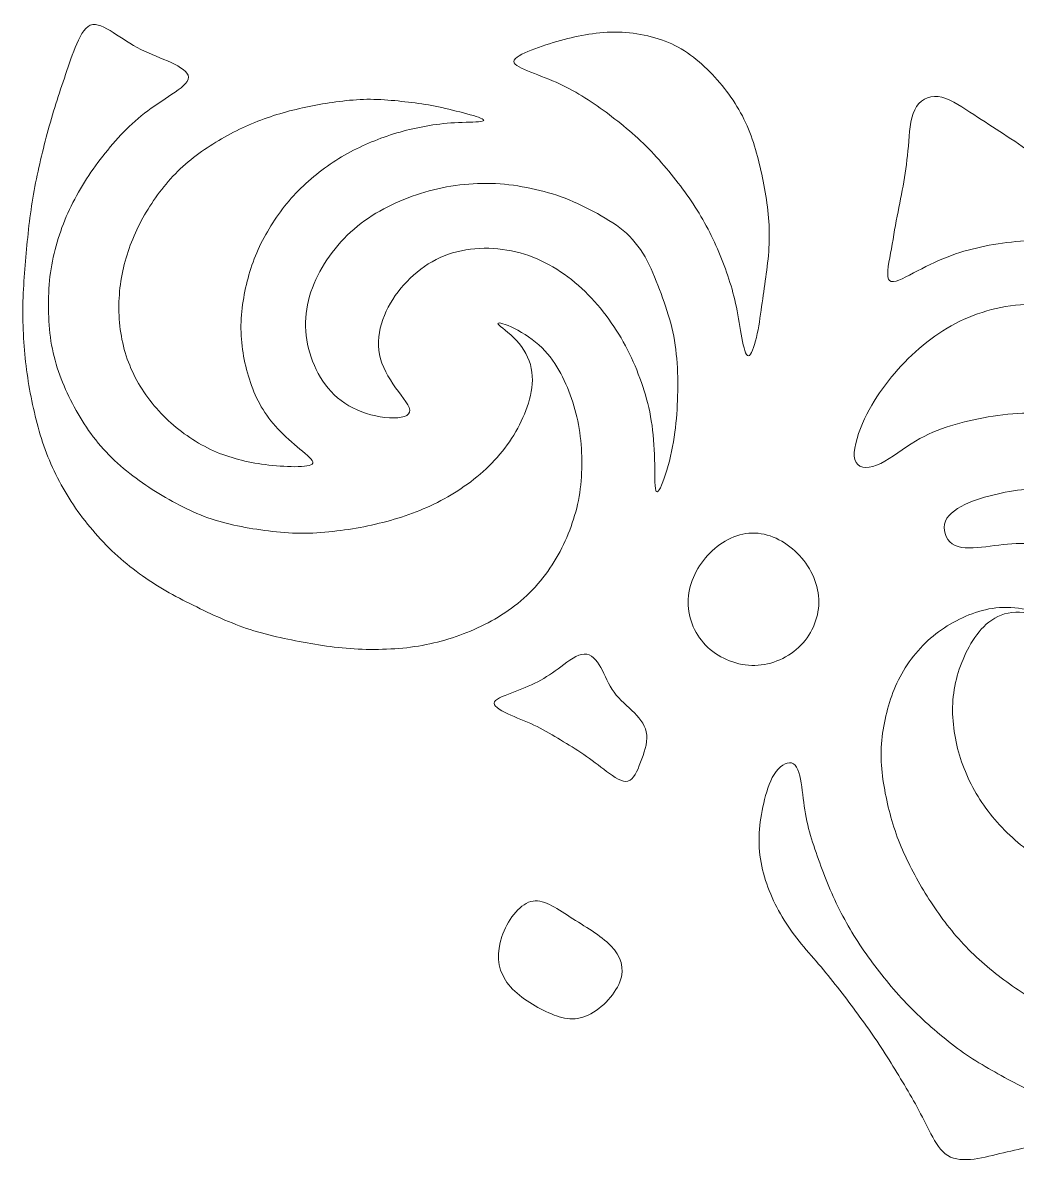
# Model space of a CAD drawing. Header units: inches. Extents: x 36 to 79.2, y 17.3 to 55.9.
# Drawn here: x 74.62 to 76.107, y 50.673 to 52.372 of the extents above; entities that cross this region are included whole.
import ezdxf

# ---------------------------------------------------------------- set-up
doc = ezdxf.new("R2010")
doc.units = ezdxf.units.IN
doc.layers.add('13_CONCEPT_ICON', color=7, linetype='CONTINUOUS', lineweight=15)

# ---------------------------------------------------------------- blocks, each defined once
blk = doc.blocks.new('CONCEPT_ICON_04_NAUTILUS')
at = {"layer": '13_CONCEPT_ICON'}
for points, knots in [([(48.1904, 45.1003), (48.2361, 45.1187), (48.2938, 45.0867), (48.3551, 45.0478), (48.4165, 45.009), (48.4815, 44.9633), (48.5531, 44.9271), (48.6246, 44.8909), (48.7027, 44.8643), (48.7702, 44.833), (48.8376, 44.8017), (48.8945, 44.7657), (48.8951, 44.7272), (48.8957, 44.6888), (48.8401, 44.6479), (48.7769, 44.6049), (48.7137, 44.5619), (48.6429, 44.5168), (48.58, 44.4685), (48.517, 44.4201), (48.4619, 44.3684), (48.4097, 44.3129), (48.3575, 44.2573), (48.3082, 44.1979), (48.262, 44.137), (48.2159, 44.0762), (48.1728, 44.0139), (48.1336, 43.9498), (48.0945, 43.8857), (48.0592, 43.8198), (48.0288, 43.752), (47.9984, 43.6843), (47.9728, 43.6146), (47.9517, 43.5435), (47.9306, 43.4723), (47.914, 43.3995), (47.9039, 43.3241), (47.8938, 43.2486), (47.8902, 43.1705), (47.8901, 43.0922), (47.89, 43.014), (47.8934, 42.9357), (47.9034, 42.8602), (47.9135, 42.7847), (47.9301, 42.712), (47.9528, 42.6414), (47.9754, 42.5708), (48.0041, 42.5022), (48.0366, 42.435), (48.0691, 42.3679), (48.1054, 42.3023), (48.1466, 42.239), (48.1877, 42.1756), (48.2337, 42.1145), (48.2848, 42.0577), (48.3359, 42.001), (48.3921, 41.9486), (48.4511, 41.9005), (48.5101, 41.8523), (48.572, 41.8083), (48.6354, 41.7678), (48.6988, 41.7272), (48.7638, 41.6901), (48.83, 41.6557), (48.8963, 41.6214), (48.9638, 41.5899), (49.0336, 41.5649), (49.1034, 41.5398), (49.1755, 41.5214), (49.2487, 41.5061), (49.3218, 41.4909), (49.3961, 41.479), (49.4717, 41.4697), (49.5473, 41.4603), (49.6242, 41.4536), (49.7015, 41.453), (49.7787, 41.4523), (49.8563, 41.4578), (49.9324, 41.4662), (50.0085, 41.4746), (50.0831, 41.486), (50.1566, 41.5004), (50.2301, 41.5148), (50.3024, 41.5324), (50.3736, 41.5534), (50.4448, 41.5743), (50.5149, 41.5988), (50.5831, 41.6278), (50.6514, 41.6568), (50.7179, 41.6904), (50.7824, 41.7288), (50.8469, 41.7672), (50.9093, 41.8104), (50.9686, 41.8589), (51.0278, 41.9074), (51.0839, 41.9613), (51.1332, 42.0198), (51.1825, 42.0782), (51.2251, 42.1412), (51.2612, 42.2074), (51.2972, 42.2736), (51.3266, 42.343), (51.3458, 42.4153), (51.365, 42.4877), (51.3741, 42.5629), (51.3591, 42.6363), (51.3441, 42.7097), (51.3051, 42.7813), (51.2521, 42.8383), (51.1992, 42.8953), (51.1323, 42.9376), (51.1209, 42.9544), (51.1094, 42.9712), (51.1533, 42.9624), (51.2141, 42.9345), (51.2749, 42.9066), (51.3526, 42.8597), (51.4138, 42.8054), (51.475, 42.751), (51.5196, 42.6891), (51.5568, 42.6243), (51.594, 42.5594), (51.6237, 42.4914), (51.6479, 42.4215), (51.6721, 42.3516), (51.6909, 42.2797), (51.703, 42.205), (51.7152, 42.1303), (51.7208, 42.0527), (51.7215, 41.9749), (51.7223, 41.8971), (51.7182, 41.819), (51.7071, 41.7439), (51.6959, 41.6689), (51.6776, 41.5969), (51.6536, 41.5269), (51.6297, 41.4569), (51.6002, 41.3889), (51.5652, 41.3229), (51.5302, 41.257), (51.4896, 41.1932), (51.4424, 41.1331), (51.3952, 41.073), (51.3413, 41.0166), (51.2831, 40.967), (51.2248, 40.9175), (51.1621, 40.8747), (51.0972, 40.8372), (51.0323, 40.7998), (50.9652, 40.7677), (50.8964, 40.7402), (50.8276, 40.7128), (50.7571, 40.6899), (50.6851, 40.6718), (50.6131, 40.6536), (50.5395, 40.64), (50.4637, 40.6315), (50.388, 40.6229), (50.31, 40.6193), (50.2319, 40.6191), (50.1539, 40.6189), (50.0758, 40.6221), (49.9995, 40.6295), (49.9233, 40.6368), (49.849, 40.6483), (49.7751, 40.6611), (49.7011, 40.6738), (49.6276, 40.6879), (49.5548, 40.7041), (49.4821, 40.7204), (49.4101, 40.7389), (49.3397, 40.7616), (49.2692, 40.7844), (49.2003, 40.8114), (49.1322, 40.841), (49.0642, 40.8707), (48.997, 40.9031), (48.9302, 40.9362), (48.8634, 40.9693), (48.7969, 41.003), (48.7322, 41.0403), (48.6675, 41.0776), (48.6047, 41.1185), (48.5434, 41.1629), (48.4821, 41.2074), (48.4224, 41.2555), (48.3661, 41.3079), (48.3098, 41.3602), (48.257, 41.4168), (48.2074, 41.4753), (48.1577, 41.5338), (48.1111, 41.5943), (48.069, 41.6569), (48.0269, 41.7195), (47.9892, 41.7841), (47.9554, 41.8505), (47.9215, 41.9169), (47.8915, 41.9851), (47.8661, 42.0548), (47.8406, 42.1245), (47.8198, 42.1957), (47.8015, 42.2679), (47.7831, 42.3401), (47.7674, 42.4131), (47.7541, 42.487), (47.7409, 42.5609), (47.7301, 42.6356), (47.7222, 42.7114), (47.7144, 42.7872), (47.7093, 42.8641), (47.707, 42.9421), (47.7047, 43.0201), (47.7051, 43.0991), (47.7085, 43.1767), (47.712, 43.2543), (47.7184, 43.3304), (47.725, 43.4066), (47.7315, 43.4827), (47.7382, 43.5587), (47.7465, 43.6343), (47.7548, 43.7098), (47.7647, 43.7848), (47.7771, 43.8589), (47.7895, 43.9331), (47.8043, 44.0064), (47.8207, 44.0792), (47.837, 44.1521), (47.8549, 44.2246), (47.8738, 44.2965), (47.8927, 44.3685), (47.9127, 44.44), (47.9345, 44.5101), (47.9562, 44.5801), (47.9797, 44.6488), (48.0038, 44.7209), (48.0279, 44.793), (48.0527, 44.8686), (48.0819, 44.9408), (48.1111, 45.013), (48.1448, 45.0819), (48.1904, 45.1003)], [0, 0, 0, 0, 0.0125, 0.0125, 0.0125, 0.025, 0.025, 0.025, 0.0375, 0.0375, 0.0375, 0.05, 0.05, 0.05, 0.0625, 0.0625, 0.0625, 0.075, 0.075, 0.075, 0.0875, 0.0875, 0.0875, 0.1, 0.1, 0.1, 0.1125, 0.1125, 0.1125, 0.125, 0.125, 0.125, 0.1375, 0.1375, 0.1375, 0.15, 0.15, 0.15, 0.1625, 0.1625, 0.1625, 0.175, 0.175, 0.175, 0.1875, 0.1875, 0.1875, 0.2, 0.2, 0.2, 0.2125, 0.2125, 0.2125, 0.225, 0.225, 0.225, 0.2375, 0.2375, 0.2375, 0.25, 0.25, 0.25, 0.2625, 0.2625, 0.2625, 0.275, 0.275, 0.275, 0.2875, 0.2875, 0.2875, 0.3, 0.3, 0.3, 0.3125, 0.3125, 0.3125, 0.325, 0.325, 0.325, 0.3375, 0.3375, 0.3375, 0.35, 0.35, 0.35, 0.3625, 0.3625, 0.3625, 0.375, 0.375, 0.375, 0.3875, 0.3875, 0.3875, 0.4, 0.4, 0.4, 0.4125, 0.4125, 0.4125, 0.425, 0.425, 0.425, 0.4375, 0.4375, 0.4375, 0.45, 0.45, 0.45, 0.4625, 0.4625, 0.4625, 0.475, 0.475, 0.475, 0.4875, 0.4875, 0.4875, 0.5, 0.5, 0.5, 0.5125, 0.5125, 0.5125, 0.525, 0.525, 0.525, 0.5375, 0.5375, 0.5375, 0.55, 0.55, 0.55, 0.5625, 0.5625, 0.5625, 0.575, 0.575, 0.575, 0.5875, 0.5875, 0.5875, 0.6, 0.6, 0.6, 0.6125, 0.6125, 0.6125, 0.625, 0.625, 0.625, 0.6375, 0.6375, 0.6375, 0.65, 0.65, 0.65, 0.6625, 0.6625, 0.6625, 0.675, 0.675, 0.675, 0.6875, 0.6875, 0.6875, 0.7, 0.7, 0.7, 0.7125, 0.7125, 0.7125, 0.725, 0.725, 0.725, 0.7375, 0.7375, 0.7375, 0.75, 0.75, 0.75, 0.7625, 0.7625, 0.7625, 0.775, 0.775, 0.775, 0.7875, 0.7875, 0.7875, 0.8, 0.8, 0.8, 0.8125, 0.8125, 0.8125, 0.825, 0.825, 0.825, 0.8375, 0.8375, 0.8375, 0.85, 0.85, 0.85, 0.8625, 0.8625, 0.8625, 0.875, 0.875, 0.875, 0.8875, 0.8875, 0.8875, 0.9, 0.9, 0.9, 0.9125, 0.9125, 0.9125, 0.925, 0.925, 0.925, 0.9375, 0.9375, 0.9375, 0.95, 0.95, 0.95, 0.9625, 0.9625, 0.9625, 0.975, 0.975, 0.975, 0.9875, 0.9875, 0.9875, 1, 1, 1, 1]), ([(51.2342, 44.8408), (51.2347, 44.8676), (51.2929, 44.8962), (51.359, 44.9222), (51.425, 44.9483), (51.4989, 44.9718), (51.5687, 44.9912), (51.6386, 45.0105), (51.7044, 45.0257), (51.7732, 45.0364), (51.8419, 45.0471), (51.9135, 45.0532), (51.9847, 45.0513), (52.0559, 45.0494), (52.1268, 45.0394), (52.1951, 45.0238), (52.2634, 45.0081), (52.3292, 44.9866), (52.3911, 44.9555), (52.4529, 44.9243), (52.5109, 44.8834), (52.5644, 44.8378), (52.6179, 44.7922), (52.6671, 44.742), (52.7128, 44.6882), (52.7584, 44.6345), (52.8004, 44.5772), (52.8368, 44.5175), (52.8731, 44.4577), (52.9037, 44.3955), (52.929, 44.3311), (52.9542, 44.2668), (52.974, 44.2003), (52.991, 44.133), (53.0081, 44.0657), (53.0223, 43.9975), (53.0348, 43.9284), (53.0472, 43.8593), (53.0578, 43.7893), (53.0637, 43.7179), (53.0696, 43.6465), (53.0709, 43.5737), (53.0668, 43.502), (53.0626, 43.4303), (53.0531, 43.3597), (53.0434, 43.2908), (53.0338, 43.2218), (53.024, 43.1545), (53.0139, 43.0815), (53.0038, 43.0085), (52.9935, 42.9297), (52.977, 42.8596), (52.9605, 42.7894), (52.9378, 42.7279), (52.9189, 42.7271), (52.9, 42.7263), (52.8849, 42.7862), (52.8717, 42.8558), (52.8584, 42.9253), (52.8471, 43.0045), (52.8325, 43.0765), (52.8178, 43.1485), (52.7997, 43.2133), (52.7785, 43.2781), (52.7574, 43.343), (52.733, 43.4079), (52.7061, 43.4718), (52.6791, 43.5357), (52.6494, 43.5987), (52.6165, 43.66), (52.5835, 43.7214), (52.5472, 43.7812), (52.5077, 43.8393), (52.4682, 43.8975), (52.4255, 43.9541), (52.3809, 44.01), (52.3362, 44.0659), (52.2897, 44.1211), (52.2402, 44.174), (52.1907, 44.2268), (52.1383, 44.2774), (52.0841, 44.325), (52.03, 44.3726), (51.9741, 44.4173), (51.9173, 44.4597), (51.8605, 44.5021), (51.8028, 44.5422), (51.7446, 44.5792), (51.6863, 44.6162), (51.6275, 44.6502), (51.5615, 44.6805), (51.4954, 44.7107), (51.422, 44.7373), (51.3566, 44.7631), (51.2912, 44.7889), (51.2338, 44.814), (51.2342, 44.8408)], [0, 0, 0, 0, 0.03125, 0.03125, 0.03125, 0.0625, 0.0625, 0.0625, 0.09375, 0.09375, 0.09375, 0.125, 0.125, 0.125, 0.15625, 0.15625, 0.15625, 0.1875, 0.1875, 0.1875, 0.21875, 0.21875, 0.21875, 0.25, 0.25, 0.25, 0.28125, 0.28125, 0.28125, 0.3125, 0.3125, 0.3125, 0.34375, 0.34375, 0.34375, 0.375, 0.375, 0.375, 0.40625, 0.40625, 0.40625, 0.4375, 0.4375, 0.4375, 0.46875, 0.46875, 0.46875, 0.5, 0.5, 0.5, 0.53125, 0.53125, 0.53125, 0.5625, 0.5625, 0.5625, 0.59375, 0.59375, 0.59375, 0.625, 0.625, 0.625, 0.65625, 0.65625, 0.65625, 0.6875, 0.6875, 0.6875, 0.71875, 0.71875, 0.71875, 0.75, 0.75, 0.75, 0.78125, 0.78125, 0.78125, 0.8125, 0.8125, 0.8125, 0.84375, 0.84375, 0.84375, 0.875, 0.875, 0.875, 0.90625, 0.90625, 0.90625, 0.9375, 0.9375, 0.9375, 0.96875, 0.96875, 0.96875, 1, 1, 1, 1]), ([(53.9335, 43.267), (53.9071, 43.2902), (53.9239, 43.3748), (53.94, 43.4631), (53.9561, 43.5513), (53.9714, 43.6433), (53.9878, 43.7293), (54.0042, 43.8153), (54.0216, 43.8952), (54.0357, 43.9769), (54.0498, 44.0586), (54.0607, 44.142), (54.0682, 44.2336), (54.0757, 44.3251), (54.08, 44.4249), (54.1137, 44.493), (54.1474, 44.5611), (54.2106, 44.5976), (54.2823, 44.589), (54.3539, 44.5805), (54.434, 44.527), (54.5094, 44.4777), (54.5848, 44.4284), (54.6555, 44.3833), (54.7262, 44.3374), (54.7969, 44.2915), (54.8676, 44.2446), (54.937, 44.1936), (55.0064, 44.1426), (55.0744, 44.0875), (55.1382, 44.0293), (55.2021, 43.9711), (55.2616, 43.9097), (55.3232, 43.8419), (55.3848, 43.774), (55.4483, 43.6997), (55.4994, 43.6287), (55.5504, 43.5577), (55.5889, 43.4901), (55.5654, 43.4696), (55.5419, 43.4491), (55.4564, 43.4757), (55.3691, 43.4994), (55.2819, 43.5231), (55.1928, 43.5438), (55.1044, 43.552), (55.0159, 43.5603), (54.9281, 43.5562), (54.8415, 43.5475), (54.7548, 43.5389), (54.6694, 43.5257), (54.5876, 43.5081), (54.5058, 43.4904), (54.4277, 43.4683), (54.3468, 43.4362), (54.2659, 43.4042), (54.1823, 43.3622), (54.1058, 43.3221), (54.0293, 43.282), (53.9598, 43.2438), (53.9335, 43.267)], [0, 0, 0, 0, 0.05, 0.05, 0.05, 0.1, 0.1, 0.1, 0.15, 0.15, 0.15, 0.2, 0.2, 0.2, 0.25, 0.25, 0.25, 0.3, 0.3, 0.3, 0.35, 0.35, 0.35, 0.4, 0.4, 0.4, 0.45, 0.45, 0.45, 0.5, 0.5, 0.5, 0.55, 0.55, 0.55, 0.6, 0.6, 0.6, 0.65, 0.65, 0.65, 0.7, 0.7, 0.7, 0.75, 0.75, 0.75, 0.8, 0.8, 0.8, 0.85, 0.85, 0.85, 0.9, 0.9, 0.9, 0.95, 0.95, 0.95, 1, 1, 1, 1]), ([(49.7884, 41.9568), (49.7829, 41.936), (49.7265, 41.9309), (49.6598, 41.9312), (49.5932, 41.9314), (49.5164, 41.9371), (49.4471, 41.946), (49.3777, 41.9549), (49.3159, 41.9671), (49.2548, 41.9832), (49.1937, 41.9993), (49.1333, 42.0192), (49.075, 42.0454), (49.0166, 42.0715), (48.9603, 42.1039), (48.906, 42.1402), (48.8517, 42.1765), (48.7995, 42.2167), (48.7513, 42.2615), (48.703, 42.3062), (48.6587, 42.3554), (48.6189, 42.4076), (48.579, 42.4597), (48.5435, 42.5147), (48.5137, 42.5719), (48.4838, 42.6291), (48.4596, 42.6885), (48.4412, 42.75), (48.4228, 42.8115), (48.4102, 42.8751), (48.403, 42.9409), (48.3957, 43.0066), (48.3939, 43.0745), (48.3974, 43.1411), (48.4009, 43.2077), (48.4098, 43.273), (48.4233, 43.3364), (48.4368, 43.3997), (48.4549, 43.4611), (48.4773, 43.5211), (48.4997, 43.581), (48.5263, 43.6396), (48.5568, 43.6964), (48.5872, 43.7532), (48.6215, 43.8082), (48.6593, 43.8618), (48.6971, 43.9155), (48.7385, 43.9676), (48.784, 44.0162), (48.8295, 44.0647), (48.8792, 44.1097), (48.9311, 44.1502), (48.983, 44.1907), (49.0371, 44.2269), (49.0923, 44.2607), (49.1475, 44.2946), (49.2037, 44.3262), (49.2615, 44.3542), (49.3192, 44.3823), (49.3785, 44.4068), (49.4387, 44.4284), (49.499, 44.4501), (49.5602, 44.4689), (49.6223, 44.4851), (49.6844, 44.5012), (49.7474, 44.5147), (49.811, 44.5266), (49.8746, 44.5385), (49.9388, 44.5488), (50.0043, 44.5565), (50.0698, 44.5642), (50.1366, 44.5692), (50.2034, 44.569), (50.2702, 44.5687), (50.337, 44.5632), (50.4025, 44.5568), (50.4679, 44.5504), (50.5318, 44.5431), (50.5956, 44.5325), (50.6594, 44.5219), (50.7231, 44.5081), (50.7928, 44.4913), (50.8625, 44.4746), (50.9381, 44.4549), (50.9801, 44.4397), (51.0221, 44.4244), (51.0304, 44.4136), (50.9953, 44.4087), (50.9601, 44.4038), (50.8814, 44.4049), (50.8081, 44.4009), (50.7349, 44.397), (50.6672, 44.388), (50.6026, 44.3766), (50.538, 44.3651), (50.4766, 44.3512), (50.4155, 44.3338), (50.3544, 44.3164), (50.2936, 44.2954), (50.234, 44.2717), (50.1743, 44.2481), (50.1157, 44.2217), (50.0591, 44.1914), (50.0024, 44.161), (49.9476, 44.1267), (49.8941, 44.0889), (49.8406, 44.0511), (49.7885, 44.0099), (49.7394, 43.965), (49.6903, 43.9201), (49.6443, 43.8715), (49.6023, 43.8204), (49.5603, 43.7692), (49.5225, 43.7155), (49.4879, 43.6602), (49.4534, 43.6049), (49.4222, 43.5481), (49.3958, 43.4895), (49.3694, 43.431), (49.3478, 43.3706), (49.3301, 43.3089), (49.3124, 43.2471), (49.2985, 43.184), (49.2885, 43.1191), (49.2784, 43.0542), (49.2723, 42.9876), (49.2728, 42.9211), (49.2732, 42.8546), (49.2803, 42.7882), (49.2919, 42.7238), (49.3036, 42.6593), (49.3199, 42.5968), (49.3407, 42.5362), (49.3615, 42.4755), (49.3868, 42.4168), (49.4189, 42.3614), (49.451, 42.306), (49.4899, 42.254), (49.5383, 42.2028), (49.5867, 42.1516), (49.6447, 42.1011), (49.6965, 42.0576), (49.7483, 42.0141), (49.7938, 41.9776), (49.7884, 41.9568)], [0, 0, 0, 0, 0.020833, 0.020833, 0.020833, 0.041667, 0.041667, 0.041667, 0.0625, 0.0625, 0.0625, 0.083333, 0.083333, 0.083333, 0.104167, 0.104167, 0.104167, 0.125, 0.125, 0.125, 0.145833, 0.145833, 0.145833, 0.166667, 0.166667, 0.166667, 0.1875, 0.1875, 0.1875, 0.208333, 0.208333, 0.208333, 0.229167, 0.229167, 0.229167, 0.25, 0.25, 0.25, 0.270833, 0.270833, 0.270833, 0.291667, 0.291667, 0.291667, 0.3125, 0.3125, 0.3125, 0.333333, 0.333333, 0.333333, 0.354167, 0.354167, 0.354167, 0.375, 0.375, 0.375, 0.395833, 0.395833, 0.395833, 0.416667, 0.416667, 0.416667, 0.4375, 0.4375, 0.4375, 0.458333, 0.458333, 0.458333, 0.479167, 0.479167, 0.479167, 0.5, 0.5, 0.5, 0.520833, 0.520833, 0.520833, 0.541667, 0.541667, 0.541667, 0.5625, 0.5625, 0.5625, 0.583333, 0.583333, 0.583333, 0.604167, 0.604167, 0.604167, 0.625, 0.625, 0.625, 0.645833, 0.645833, 0.645833, 0.666667, 0.666667, 0.666667, 0.6875, 0.6875, 0.6875, 0.708333, 0.708333, 0.708333, 0.729167, 0.729167, 0.729167, 0.75, 0.75, 0.75, 0.770833, 0.770833, 0.770833, 0.791667, 0.791667, 0.791667, 0.8125, 0.8125, 0.8125, 0.833333, 0.833333, 0.833333, 0.854167, 0.854167, 0.854167, 0.875, 0.875, 0.875, 0.895833, 0.895833, 0.895833, 0.916667, 0.916667, 0.916667, 0.9375, 0.9375, 0.9375, 0.958333, 0.958333, 0.958333, 0.979167, 0.979167, 0.979167, 1, 1, 1, 1]), ([(50.4846, 42.3223), (50.4741, 42.2848), (50.3943, 42.2743), (50.3071, 42.2841), (50.2199, 42.2939), (50.1251, 42.3239), (50.0476, 42.3692), (49.9701, 42.4145), (49.9097, 42.4751), (49.862, 42.5455), (49.8143, 42.616), (49.7792, 42.6965), (49.7585, 42.7794), (49.7379, 42.8623), (49.7317, 42.9477), (49.741, 43.0316), (49.7502, 43.1154), (49.775, 43.1976), (49.8108, 43.2755), (49.8467, 43.3534), (49.8937, 43.4269), (49.9487, 43.495), (50.0038, 43.5631), (50.0668, 43.6257), (50.1357, 43.6784), (50.2046, 43.7312), (50.2794, 43.774), (50.3563, 43.8109), (50.4332, 43.8479), (50.512, 43.8789), (50.5938, 43.903), (50.6756, 43.9271), (50.7602, 43.9442), (50.8454, 43.9544), (50.9305, 43.9647), (51.0162, 43.968), (51.1019, 43.9635), (51.1877, 43.9591), (51.2736, 43.9468), (51.3574, 43.9291), (51.4412, 43.9115), (51.523, 43.8886), (51.6023, 43.8579), (51.6816, 43.8273), (51.7584, 43.789), (51.8336, 43.7478), (51.9088, 43.7066), (51.9824, 43.6624), (52.043, 43.6067), (52.1037, 43.5509), (52.1516, 43.4836), (52.1911, 43.4094), (52.2306, 43.3352), (52.2617, 43.254), (52.2912, 43.1735), (52.3206, 43.0931), (52.3483, 43.0133), (52.3684, 42.9306), (52.3884, 42.8478), (52.4007, 42.7622), (52.4067, 42.6739), (52.4127, 42.5856), (52.4124, 42.4948), (52.409, 42.4071), (52.4057, 42.3195), (52.3993, 42.235), (52.3853, 42.144), (52.3712, 42.053), (52.3494, 41.9555), (52.3242, 41.8767), (52.299, 41.7978), (52.2704, 41.7376), (52.2573, 41.7518), (52.2443, 41.7659), (52.2468, 41.8544), (52.2454, 41.9475), (52.2441, 42.0405), (52.2388, 42.138), (52.2264, 42.227), (52.2139, 42.3161), (52.1943, 42.3966), (52.1694, 42.4766), (52.1444, 42.5567), (52.1142, 42.6361), (52.0781, 42.7133), (52.042, 42.7905), (52, 42.8653), (51.9522, 42.9373), (51.9043, 43.0094), (51.8505, 43.0787), (51.791, 43.1421), (51.7314, 43.2055), (51.6661, 43.2631), (51.5958, 43.3128), (51.5255, 43.3624), (51.4502, 43.4041), (51.3704, 43.4353), (51.2906, 43.4664), (51.2063, 43.4869), (51.119, 43.4952), (51.0317, 43.5035), (50.9414, 43.4996), (50.8564, 43.4818), (50.7714, 43.4641), (50.6917, 43.4325), (50.6184, 43.3865), (50.545, 43.3404), (50.4779, 43.2799), (50.4218, 43.2118), (50.3657, 43.1437), (50.3205, 43.0679), (50.2918, 42.987), (50.2631, 42.9061), (50.2507, 42.82), (50.2678, 42.7361), (50.2849, 42.6522), (50.3315, 42.5705), (50.384, 42.4974), (50.4366, 42.4243), (50.4952, 42.3598), (50.4846, 42.3223)], [0, 0, 0, 0, 0.025, 0.025, 0.025, 0.05, 0.05, 0.05, 0.075, 0.075, 0.075, 0.1, 0.1, 0.1, 0.125, 0.125, 0.125, 0.15, 0.15, 0.15, 0.175, 0.175, 0.175, 0.2, 0.2, 0.2, 0.225, 0.225, 0.225, 0.25, 0.25, 0.25, 0.275, 0.275, 0.275, 0.3, 0.3, 0.3, 0.325, 0.325, 0.325, 0.35, 0.35, 0.35, 0.375, 0.375, 0.375, 0.4, 0.4, 0.4, 0.425, 0.425, 0.425, 0.45, 0.45, 0.45, 0.475, 0.475, 0.475, 0.5, 0.5, 0.5, 0.525, 0.525, 0.525, 0.55, 0.55, 0.55, 0.575, 0.575, 0.575, 0.6, 0.6, 0.6, 0.625, 0.625, 0.625, 0.65, 0.65, 0.65, 0.675, 0.675, 0.675, 0.7, 0.7, 0.7, 0.725, 0.725, 0.725, 0.75, 0.75, 0.75, 0.775, 0.775, 0.775, 0.8, 0.8, 0.8, 0.825, 0.825, 0.825, 0.85, 0.85, 0.85, 0.875, 0.875, 0.875, 0.9, 0.9, 0.9, 0.925, 0.925, 0.925, 0.95, 0.95, 0.95, 0.975, 0.975, 0.975, 1, 1, 1, 1]), ([(54.8021, 43.086), (54.8958, 43.0993), (54.9934, 43.1023), (55.0877, 43.0931), (55.1819, 43.084), (55.2728, 43.0626), (55.3601, 43.0326), (55.4475, 43.0026), (55.5313, 42.964), (55.6117, 42.9169), (55.6921, 42.8699), (55.7691, 42.8144), (55.8375, 42.7502), (55.9059, 42.6861), (55.9655, 42.6132), (56.0149, 42.5365), (56.0642, 42.4599), (56.1033, 42.3795), (56.1404, 42.2862), (56.1776, 42.193), (56.2128, 42.0868), (56.2257, 42.0061), (56.2385, 41.9254), (56.2289, 41.8701), (56.1802, 41.8765), (56.1314, 41.883), (56.0434, 41.9511), (55.9579, 42.008), (55.8724, 42.0648), (55.7894, 42.1103), (55.7052, 42.1479), (55.621, 42.1854), (55.5356, 42.215), (55.447, 42.2393), (55.3585, 42.2636), (55.2667, 42.2828), (55.173, 42.2962), (55.0793, 42.3096), (54.9838, 42.3172), (54.8888, 42.3146), (54.7938, 42.312), (54.6994, 42.2991), (54.6072, 42.2819), (54.515, 42.2647), (54.4251, 42.2432), (54.3393, 42.2142), (54.2534, 42.1852), (54.1716, 42.1487), (54.0873, 42.0953), (54.0029, 42.0419), (53.916, 41.9716), (53.8404, 41.9418), (53.7647, 41.9121), (53.7003, 41.9228), (53.6838, 41.9815), (53.6673, 42.0401), (53.6987, 42.1466), (53.7386, 42.2402), (53.7786, 42.3338), (53.827, 42.4144), (53.8822, 42.4909), (53.9373, 42.5674), (53.9991, 42.6397), (54.0672, 42.7068), (54.1352, 42.7739), (54.2096, 42.8357), (54.2875, 42.888), (54.3655, 42.9403), (54.4472, 42.9831), (54.5329, 43.0162), (54.6186, 43.0493), (54.7084, 43.0728), (54.8021, 43.086)], [0, 0, 0, 0, 0.041667, 0.041667, 0.041667, 0.083333, 0.083333, 0.083333, 0.125, 0.125, 0.125, 0.166667, 0.166667, 0.166667, 0.208333, 0.208333, 0.208333, 0.25, 0.25, 0.25, 0.291667, 0.291667, 0.291667, 0.333333, 0.333333, 0.333333, 0.375, 0.375, 0.375, 0.416667, 0.416667, 0.416667, 0.458333, 0.458333, 0.458333, 0.5, 0.5, 0.5, 0.541667, 0.541667, 0.541667, 0.583333, 0.583333, 0.583333, 0.625, 0.625, 0.625, 0.666667, 0.666667, 0.666667, 0.708333, 0.708333, 0.708333, 0.75, 0.75, 0.75, 0.791667, 0.791667, 0.791667, 0.833333, 0.833333, 0.833333, 0.875, 0.875, 0.875, 0.916667, 0.916667, 0.916667, 0.958333, 0.958333, 0.958333, 1, 1, 1, 1]), ([(54.3835, 41.3774), (54.3332, 41.4122), (54.3115, 41.483), (54.3349, 41.5398), (54.3583, 41.5966), (54.4269, 41.6393), (54.5013, 41.6714), (54.5757, 41.7034), (54.6561, 41.7247), (54.735, 41.7411), (54.8139, 41.7575), (54.8915, 41.7691), (54.9696, 41.7706), (55.0478, 41.7721), (55.1266, 41.7635), (55.2044, 41.7493), (55.2822, 41.7351), (55.3589, 41.7153), (55.4331, 41.69), (55.5073, 41.6648), (55.579, 41.634), (55.6479, 41.5964), (55.7167, 41.5587), (55.7828, 41.5142), (55.8457, 41.4631), (55.9087, 41.4119), (55.9687, 41.3542), (56.0211, 41.2921), (56.0735, 41.2301), (56.1183, 41.1637), (56.1545, 41.094), (56.1908, 41.0243), (56.2185, 40.9512), (56.2404, 40.8753), (56.2623, 40.7994), (56.2784, 40.7208), (56.2841, 40.6409), (56.2897, 40.5609), (56.2851, 40.4796), (56.2701, 40.4016), (56.2551, 40.3236), (56.2299, 40.2489), (56.1935, 40.1784), (56.157, 40.1078), (56.1094, 40.0416), (56.0529, 39.9839), (55.9964, 39.9262), (55.931, 39.8771), (55.8611, 39.839), (55.7912, 39.8009), (55.7169, 39.7739), (55.6402, 39.7567), (55.5635, 39.7396), (55.4844, 39.7323), (55.4029, 39.7438), (55.3213, 39.7552), (55.2374, 39.7854), (55.1664, 39.8282), (55.0954, 39.8711), (55.0375, 39.9267), (55.0439, 39.96), (55.0503, 39.9932), (55.121, 40.004), (55.2001, 40.018), (55.2792, 40.032), (55.3667, 40.0492), (55.4388, 40.0868), (55.5109, 40.1244), (55.5677, 40.1823), (55.6128, 40.2481), (55.6579, 40.3139), (55.6914, 40.3876), (55.71, 40.4649), (55.7286, 40.5422), (55.7323, 40.6231), (55.7206, 40.7014), (55.7088, 40.7796), (55.6817, 40.8552), (55.642, 40.9249), (55.6024, 40.9947), (55.5503, 41.0586), (55.4915, 41.1149), (55.4328, 41.1711), (55.3673, 41.2196), (55.2986, 41.2592), (55.2298, 41.2987), (55.1578, 41.3292), (55.0817, 41.3501), (55.0057, 41.371), (54.9256, 41.3821), (54.8433, 41.3797), (54.7609, 41.3772), (54.6763, 41.3611), (54.5945, 41.3525), (54.5127, 41.3438), (54.4339, 41.3426), (54.3835, 41.3774)], [0, 0, 0, 0, 0.03125, 0.03125, 0.03125, 0.0625, 0.0625, 0.0625, 0.09375, 0.09375, 0.09375, 0.125, 0.125, 0.125, 0.15625, 0.15625, 0.15625, 0.1875, 0.1875, 0.1875, 0.21875, 0.21875, 0.21875, 0.25, 0.25, 0.25, 0.28125, 0.28125, 0.28125, 0.3125, 0.3125, 0.3125, 0.34375, 0.34375, 0.34375, 0.375, 0.375, 0.375, 0.40625, 0.40625, 0.40625, 0.4375, 0.4375, 0.4375, 0.46875, 0.46875, 0.46875, 0.5, 0.5, 0.5, 0.53125, 0.53125, 0.53125, 0.5625, 0.5625, 0.5625, 0.59375, 0.59375, 0.59375, 0.625, 0.625, 0.625, 0.65625, 0.65625, 0.65625, 0.6875, 0.6875, 0.6875, 0.71875, 0.71875, 0.71875, 0.75, 0.75, 0.75, 0.78125, 0.78125, 0.78125, 0.8125, 0.8125, 0.8125, 0.84375, 0.84375, 0.84375, 0.875, 0.875, 0.875, 0.90625, 0.90625, 0.90625, 0.9375, 0.9375, 0.9375, 0.96875, 0.96875, 0.96875, 1, 1, 1, 1]), ([(52.9445, 41.4546), (52.8271, 41.4516), (52.7113, 41.3873), (52.6259, 41.294), (52.5405, 41.2008), (52.4855, 41.0786), (52.485, 40.9578), (52.4845, 40.8371), (52.5386, 40.7178), (52.628, 40.6339), (52.7174, 40.5501), (52.8423, 40.5017), (52.9656, 40.5045), (53.0889, 40.5072), (53.2108, 40.5612), (53.296, 40.6492), (53.3813, 40.7372), (53.4299, 40.8592), (53.4244, 40.9801), (53.419, 41.1011), (53.3595, 41.221), (53.2702, 41.3101), (53.1809, 41.3993), (53.0619, 41.4576), (52.9445, 41.4546)], [0, 0, 0, 0, 0.125, 0.125, 0.125, 0.25, 0.25, 0.25, 0.375, 0.375, 0.375, 0.5, 0.5, 0.5, 0.625, 0.625, 0.625, 0.75, 0.75, 0.75, 0.875, 0.875, 0.875, 1, 1, 1, 1]), ([(54.672, 40.9137), (54.7403, 40.9237), (54.8142, 40.9233), (54.8869, 40.9109), (54.9595, 40.8985), (55.0309, 40.8742), (55.0527, 40.8657), (55.0746, 40.8573), (55.0469, 40.8648), (54.9921, 40.8737), (54.9373, 40.8825), (54.8554, 40.8928), (54.7854, 40.8795), (54.7154, 40.8662), (54.6574, 40.8294), (54.6097, 40.782), (54.562, 40.7345), (54.5246, 40.6765), (54.4935, 40.6163), (54.4624, 40.5562), (54.4375, 40.4938), (54.4195, 40.4292), (54.4016, 40.3646), (54.3906, 40.2976), (54.3872, 40.2308), (54.3837, 40.1639), (54.3879, 40.0971), (54.3976, 40.0308), (54.4073, 39.9645), (54.4225, 39.8987), (54.443, 39.8351), (54.4636, 39.7715), (54.4893, 39.7101), (54.5199, 39.6508), (54.5505, 39.5915), (54.5859, 39.5344), (54.626, 39.4792), (54.666, 39.4241), (54.7107, 39.371), (54.7593, 39.3216), (54.808, 39.2722), (54.8606, 39.2265), (54.9151, 39.1851), (54.9695, 39.1438), (55.0258, 39.1067), (55.0838, 39.0738), (55.1419, 39.0409), (55.2018, 39.0121), (55.2635, 38.9881), (55.3253, 38.9642), (55.3889, 38.945), (55.4546, 38.9309), (55.5204, 38.9167), (55.5882, 38.9077), (55.6579, 38.9053), (55.7275, 38.903), (55.799, 38.9075), (55.8696, 38.9206), (55.9403, 38.9336), (56.0101, 38.9552), (56.0632, 38.9486), (56.1164, 38.9421), (56.1529, 38.9073), (56.1719, 38.8508), (56.191, 38.7942), (56.1927, 38.716), (56.188, 38.643), (56.1832, 38.5701), (56.172, 38.5025), (56.151, 38.4395), (56.13, 38.3764), (56.0992, 38.3178), (56.0603, 38.2623), (56.0215, 38.2069), (55.9745, 38.1546), (55.9228, 38.1094), (55.871, 38.0643), (55.8144, 38.0264), (55.7544, 37.9953), (55.6945, 37.9641), (55.6311, 37.9397), (55.5666, 37.9267), (55.5021, 37.9138), (55.4363, 37.9125), (55.3723, 37.9241), (55.3083, 37.9357), (55.2459, 37.9602), (55.1852, 37.9882), (55.1244, 38.0162), (55.0653, 38.0475), (55.0074, 38.0809), (54.9495, 38.1144), (54.8929, 38.15), (54.8374, 38.1879), (54.7819, 38.2259), (54.7276, 38.2663), (54.6742, 38.3092), (54.6208, 38.3521), (54.5685, 38.3975), (54.519, 38.4462), (54.4695, 38.4948), (54.4229, 38.5466), (54.3795, 38.5999), (54.3361, 38.6532), (54.296, 38.7079), (54.258, 38.7636), (54.2199, 38.8193), (54.184, 38.876), (54.1505, 38.934), (54.117, 38.992), (54.0858, 39.0513), (54.0572, 39.1115), (54.0286, 39.1718), (54.0025, 39.233), (53.9803, 39.2955), (53.9582, 39.358), (53.9399, 39.4218), (53.9242, 39.4867), (53.9085, 39.5516), (53.8953, 39.6175), (53.8858, 39.685), (53.8763, 39.7524), (53.8706, 39.8214), (53.8723, 39.8898), (53.874, 39.9582), (53.8831, 40.0262), (53.8961, 40.0923), (53.9091, 40.1585), (53.926, 40.223), (53.9484, 40.2853), (53.9708, 40.3477), (53.9987, 40.408), (54.0331, 40.4658), (54.0676, 40.5235), (54.1086, 40.5786), (54.1545, 40.6283), (54.2004, 40.678), (54.2512, 40.7224), (54.306, 40.7606), (54.3608, 40.7988), (54.4197, 40.8309), (54.4804, 40.8571), (54.5411, 40.8833), (54.6038, 40.9037), (54.672, 40.9137)], [0, 0, 0, 0, 0.020833, 0.020833, 0.020833, 0.041667, 0.041667, 0.041667, 0.0625, 0.0625, 0.0625, 0.083333, 0.083333, 0.083333, 0.104167, 0.104167, 0.104167, 0.125, 0.125, 0.125, 0.145833, 0.145833, 0.145833, 0.166667, 0.166667, 0.166667, 0.1875, 0.1875, 0.1875, 0.208333, 0.208333, 0.208333, 0.229167, 0.229167, 0.229167, 0.25, 0.25, 0.25, 0.270833, 0.270833, 0.270833, 0.291667, 0.291667, 0.291667, 0.3125, 0.3125, 0.3125, 0.333333, 0.333333, 0.333333, 0.354167, 0.354167, 0.354167, 0.375, 0.375, 0.375, 0.395833, 0.395833, 0.395833, 0.416667, 0.416667, 0.416667, 0.4375, 0.4375, 0.4375, 0.458333, 0.458333, 0.458333, 0.479167, 0.479167, 0.479167, 0.5, 0.5, 0.5, 0.520833, 0.520833, 0.520833, 0.541667, 0.541667, 0.541667, 0.5625, 0.5625, 0.5625, 0.583333, 0.583333, 0.583333, 0.604167, 0.604167, 0.604167, 0.625, 0.625, 0.625, 0.645833, 0.645833, 0.645833, 0.666667, 0.666667, 0.666667, 0.6875, 0.6875, 0.6875, 0.708333, 0.708333, 0.708333, 0.729167, 0.729167, 0.729167, 0.75, 0.75, 0.75, 0.770833, 0.770833, 0.770833, 0.791667, 0.791667, 0.791667, 0.8125, 0.8125, 0.8125, 0.833333, 0.833333, 0.833333, 0.854167, 0.854167, 0.854167, 0.875, 0.875, 0.875, 0.895833, 0.895833, 0.895833, 0.916667, 0.916667, 0.916667, 0.9375, 0.9375, 0.9375, 0.958333, 0.958333, 0.958333, 0.979167, 0.979167, 0.979167, 1, 1, 1, 1]), ([(51.091, 40.2325), (51.0921, 40.2595), (51.1543, 40.2828), (51.2181, 40.3071), (51.2819, 40.3314), (51.3473, 40.3566), (51.4058, 40.3872), (51.4643, 40.4178), (51.5158, 40.4537), (51.5722, 40.4952), (51.6287, 40.5367), (51.6902, 40.5839), (51.7399, 40.5859), (51.7896, 40.5879), (51.8275, 40.5447), (51.8583, 40.4893), (51.8891, 40.434), (51.9127, 40.3666), (51.9536, 40.311), (51.9945, 40.2553), (52.0525, 40.2114), (52.0995, 40.1637), (52.1464, 40.1159), (52.1823, 40.0644), (52.1879, 40.0039), (52.1936, 39.9433), (52.1691, 39.8738), (52.1444, 39.8089), (52.1197, 39.7439), (52.0948, 39.6836), (52.0537, 39.6729), (52.0127, 39.6623), (51.9556, 39.7014), (51.9001, 39.7428), (51.8446, 39.7841), (51.7908, 39.8277), (51.7358, 39.8656), (51.6809, 39.9036), (51.6249, 39.9359), (51.5698, 39.9689), (51.5148, 40.0019), (51.4607, 40.0354), (51.4009, 40.0647), (51.3411, 40.094), (51.2757, 40.1191), (51.2129, 40.1469), (51.1501, 40.1748), (51.09, 40.2055), (51.091, 40.2325)], [0, 0, 0, 0, 0.0625, 0.0625, 0.0625, 0.125, 0.125, 0.125, 0.1875, 0.1875, 0.1875, 0.25, 0.25, 0.25, 0.3125, 0.3125, 0.3125, 0.375, 0.375, 0.375, 0.4375, 0.4375, 0.4375, 0.5, 0.5, 0.5, 0.5625, 0.5625, 0.5625, 0.625, 0.625, 0.625, 0.6875, 0.6875, 0.6875, 0.75, 0.75, 0.75, 0.8125, 0.8125, 0.8125, 0.875, 0.875, 0.875, 0.9375, 0.9375, 0.9375, 1, 1, 1, 1]), ([(53.2429, 39.798), (53.2767, 39.7763), (53.291, 39.7061), (53.3018, 39.6328), (53.3126, 39.5595), (53.3199, 39.4831), (53.3335, 39.4122), (53.3471, 39.3412), (53.3669, 39.2757), (53.3886, 39.2101), (53.4102, 39.1445), (53.4336, 39.0789), (53.4585, 39.0138), (53.4835, 38.9486), (53.5099, 38.8839), (53.5394, 38.8204), (53.5689, 38.7569), (53.6013, 38.6947), (53.6363, 38.6337), (53.6713, 38.5727), (53.7089, 38.513), (53.7491, 38.4546), (53.7892, 38.3962), (53.8319, 38.3392), (53.8765, 38.283), (53.9211, 38.2267), (53.9676, 38.1713), (54.017, 38.1175), (54.0664, 38.0638), (54.1188, 38.0118), (54.1723, 37.962), (54.2258, 37.9123), (54.2805, 37.8647), (54.3363, 37.8197), (54.3922, 37.7747), (54.4492, 37.7323), (54.508, 37.6935), (54.5669, 37.6547), (54.6276, 37.6195), (54.6888, 37.5849), (54.75, 37.5504), (54.8117, 37.5165), (54.874, 37.4851), (54.9362, 37.4537), (54.999, 37.4248), (55.0626, 37.3983), (55.1261, 37.3718), (55.1904, 37.3477), (55.2637, 37.3274), (55.3369, 37.3072), (55.419, 37.2907), (55.4763, 37.2725), (55.5335, 37.2543), (55.5658, 37.2344), (55.5449, 37.2139), (55.5239, 37.1934), (55.4497, 37.1723), (55.376, 37.1534), (55.3023, 37.1345), (55.2292, 37.1176), (55.1597, 37.1008), (55.0902, 37.084), (55.0245, 37.0671), (54.9576, 37.0516), (54.8907, 37.036), (54.8227, 37.0218), (54.7526, 37.0051), (54.6825, 36.9883), (54.6102, 36.9691), (54.5403, 36.9602), (54.4704, 36.9514), (54.4028, 36.9529), (54.3512, 36.9844), (54.2996, 37.0159), (54.264, 37.0775), (54.2304, 37.1409), (54.1968, 37.2043), (54.1652, 37.2697), (54.1315, 37.3322), (54.0979, 37.3948), (54.0621, 37.4545), (54.0259, 37.5144), (53.9898, 37.5744), (53.9533, 37.6346), (53.9156, 37.6942), (53.8779, 37.7538), (53.8389, 37.8127), (53.7983, 37.8708), (53.7577, 37.9289), (53.7155, 37.9863), (53.6731, 38.0435), (53.6306, 38.1007), (53.5879, 38.1578), (53.5434, 38.2139), (53.499, 38.2701), (53.4528, 38.3254), (53.4056, 38.38), (53.3583, 38.4347), (53.31, 38.4888), (53.2662, 38.5452), (53.2224, 38.6017), (53.1831, 38.6604), (53.1485, 38.7215), (53.1139, 38.7825), (53.084, 38.8458), (53.0595, 38.9114), (53.035, 38.9769), (53.0159, 39.0447), (53.0054, 39.1149), (52.9949, 39.1851), (52.9931, 39.2578), (52.9987, 39.3289), (53.0042, 39.3999), (53.017, 39.4694), (53.0356, 39.542), (53.0541, 39.6145), (53.0784, 39.6902), (53.1172, 39.7415), (53.1559, 39.7928), (53.2092, 39.8197), (53.2429, 39.798)], [0, 0, 0, 0, 0.025, 0.025, 0.025, 0.05, 0.05, 0.05, 0.075, 0.075, 0.075, 0.1, 0.1, 0.1, 0.125, 0.125, 0.125, 0.15, 0.15, 0.15, 0.175, 0.175, 0.175, 0.2, 0.2, 0.2, 0.225, 0.225, 0.225, 0.25, 0.25, 0.25, 0.275, 0.275, 0.275, 0.3, 0.3, 0.3, 0.325, 0.325, 0.325, 0.35, 0.35, 0.35, 0.375, 0.375, 0.375, 0.4, 0.4, 0.4, 0.425, 0.425, 0.425, 0.45, 0.45, 0.45, 0.475, 0.475, 0.475, 0.5, 0.5, 0.5, 0.525, 0.525, 0.525, 0.55, 0.55, 0.55, 0.575, 0.575, 0.575, 0.6, 0.6, 0.6, 0.625, 0.625, 0.625, 0.65, 0.65, 0.65, 0.675, 0.675, 0.675, 0.7, 0.7, 0.7, 0.725, 0.725, 0.725, 0.75, 0.75, 0.75, 0.775, 0.775, 0.775, 0.8, 0.8, 0.8, 0.825, 0.825, 0.825, 0.85, 0.85, 0.85, 0.875, 0.875, 0.875, 0.9, 0.9, 0.9, 0.925, 0.925, 0.925, 0.95, 0.95, 0.95, 0.975, 0.975, 0.975, 1, 1, 1, 1]), ([(51.3548, 38.8088), (51.2678, 38.785), (51.1856, 38.6689), (51.1473, 38.5567), (51.109, 38.4444), (51.1145, 38.3361), (51.1725, 38.2452), (51.2305, 38.1542), (51.3409, 38.0808), (51.445, 38.0285), (51.5491, 37.9762), (51.6471, 37.9451), (51.7489, 37.9847), (51.8508, 38.0242), (51.9566, 38.1344), (51.9948, 38.2323), (52.033, 38.3301), (52.0036, 38.4156), (51.9308, 38.4908), (51.858, 38.566), (51.7418, 38.6309), (51.6378, 38.6976), (51.5337, 38.7643), (51.4418, 38.8327), (51.3548, 38.8088)], [0, 0, 0, 0, 0.125, 0.125, 0.125, 0.25, 0.25, 0.25, 0.375, 0.375, 0.375, 0.5, 0.5, 0.5, 0.625, 0.625, 0.625, 0.75, 0.75, 0.75, 0.875, 0.875, 0.875, 1, 1, 1, 1])]:
    blk.add_open_spline(points, degree=3, knots=knots, dxfattribs=at)

msp = doc.modelspace()

# ---------------------------------------------------------------- block references
at = {"layer": '13_CONCEPT_ICON', "xscale": 0.20800616336112324, "yscale": 0.20800616336112324, "zscale": 0.20800616336112324}
msp.add_blockref('CONCEPT_ICON_04_NAUTILUS', (64.6973, 42.9869), dxfattribs=at)

doc.saveas('drawing.dxf')
